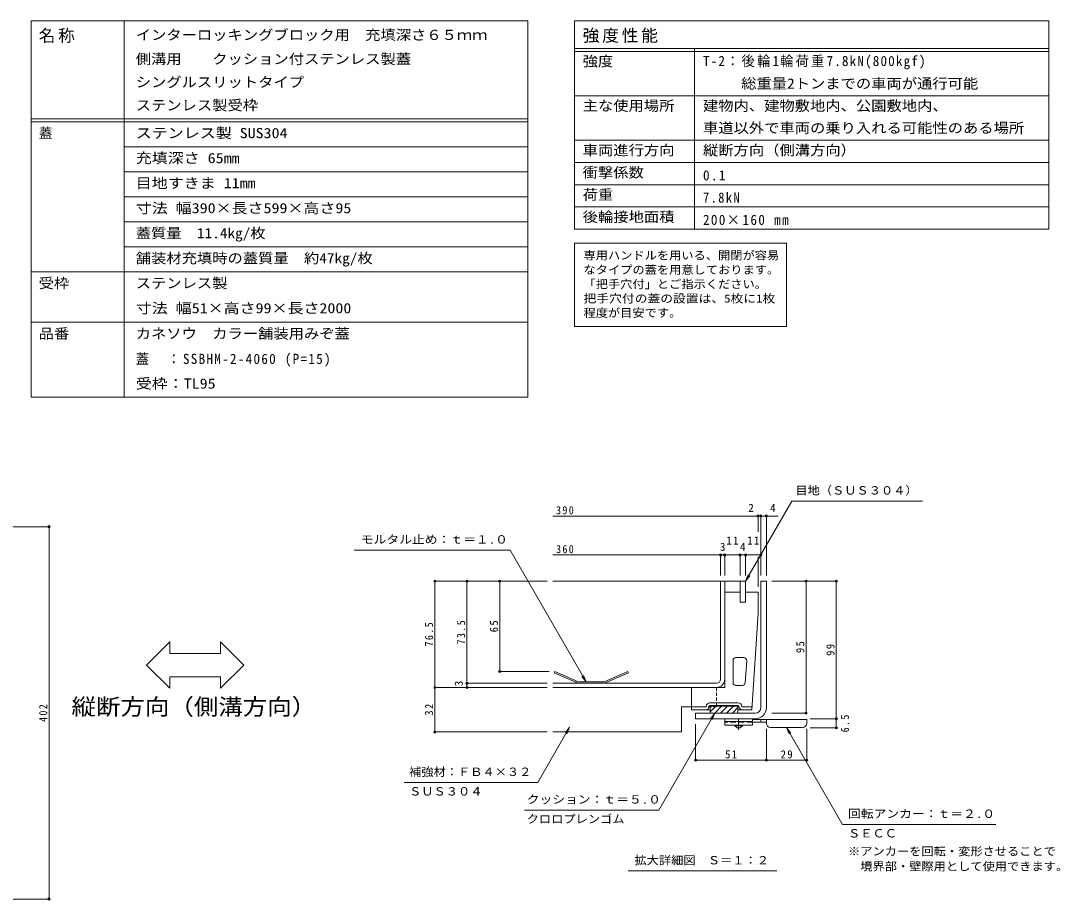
# Model space of a CAD drawing. Units: millimetres at full size, sheet at 1:3, with parts at other scales. Extents: x -1046 to 1175, y -824 to 816.
# Drawn here: x 53 to 1175, y -133 to 816 of the extents above; entities that cross this region are included whole.
import ezdxf
from ezdxf.enums import TextEntityAlignment as Align

# ---------------------------------------------------------------- set-up
doc = ezdxf.new("R2010")
doc.units = ezdxf.units.MM
doc.header["$LTSCALE"] = 3
doc.header["$PDMODE"] = 32
doc.header["$PDSIZE"] = 2.4
for name, pattern in [('CHAIN1', [8, 5, -1, 1, -1]), ('DASHED1', [1.8, 1.2, -0.6]), ('DASHED2', [3, 2, -1])]:
    doc.linetypes.add(name, pattern=pattern)
for name, color, linetype, lineweight in [('4-4', 7, 'Continuous', 9), ('4-5', 7, 'Continuous', 9), ('D-1', 2, 'Continuous', 9), ('D-2', 3, 'Continuous', 9), ('D-3', 4, 'Continuous', 9), ('D-4', 7, 'Continuous', 9), ('D-5', 7, 'Continuous', 9), ('D-9', 4, 'Continuous', 9), ('D-A', 6, 'Continuous', 9), ('F-F_F-Fﾚｲﾔ', 3, 'Continuous', 9)]:
    doc.layers.add(name, color=color, linetype=linetype, lineweight=lineweight)
doc.styles.add('ＭＳ ゴシック', font='')
doc.styles.get('ＭＳ ゴシック').set_extended_font_data('MS Gothic')

msp = doc.modelspace()

# ---------------------------------------------------------------- linework, layer by layer
at = {"layer": '4-4'}
for p, q in [((84.345, 270.253), (-65.396, 270.253)), ((83.445, 270.253), (83.445, -131.747)), ((84.345, -131.747), (-65.396, -131.747))]:
    msp.add_line(p, q, dxfattribs=at)
for p in [(83.445, 270.253), (83.445, -131.747)]:
    msp.add_point(p, dxfattribs=at)
at = {"layer": '4-5'}
for p, q in [((188.669, 120.841), (213.669, 145.841)), ((213.669, 133.341), (213.669, 145.841)), ((293.643, 120.841), (268.643, 145.841)), ((268.643, 133.341), (268.643, 145.841)), ((213.669, 133.341), (268.643, 133.341)), ((188.669, 120.841), (213.669, 95.841)), ((293.643, 120.841), (268.643, 95.841)), ((213.669, 95.841), (213.669, 108.341)), ((213.669, 108.341), (268.643, 108.341)), ((268.643, 95.841), (268.643, 108.341))]:
    msp.add_line(p, q, dxfattribs=at)
at = {"layer": 'D-1'}
for p, q in [((851.666, 211.423), (857.665, 211.423)), ((851.666, 74.923), (851.666, 211.423)), ((857.665, 74.923), (857.665, 211.423)), ((845.666, 68.923), (781.165, 68.923))]:
    msp.add_line(p, q, dxfattribs=at)
msp.add_lwpolyline([(845.665, 62.923), (781.165, 62.923), (781.165, 68.923)], dxfattribs=at)
for centre, radius in [((845.665, 74.923), 12), ((845.666, 74.923), 6)]:
    msp.add_arc(centre, radius, 270, 0, dxfattribs=at)
at = {"layer": 'D-2'}
for p, q in [((835.166, 211.423), (627.025, 211.423)), ((808.166, 105.673), (808.166, 211.423)), ((812.666, 199.423), (812.666, 211.423)), ((654.503, 101.173), (628.537, 112.549)), ((682.828, 101.173), (708.794, 112.549)), ((803.666, 101.173), (627.025, 101.173)), ((682.514, 102.673), (654.818, 102.673)), ((803.666, 96.673), (627.025, 96.673))]:
    msp.add_line(p, q, dxfattribs=at)
at = {"layer": 'D-2', "linetype": 'DASHED1'}
msp.add_line((812.666, 105.673), (812.666, 199.423), dxfattribs=at)
at = {"layer": 'D-2'}
for points in [[(654.818, 102.673), (629.139, 113.923), (628.537, 112.549)], [(682.514, 102.673), (708.192, 113.923), (708.794, 112.549)]]:
    msp.add_lwpolyline(points, dxfattribs=at)
for radius in [4.5, 9]:
    msp.add_arc((803.666, 105.673), radius, 270, 0, dxfattribs=at)
at = {"layer": 'D-3'}
for p, q in [((811.166, 211.423), (835.166, 211.423)), ((812.666, 96.673), (812.666, 199.423)), ((812.666, 199.423), (829.166, 199.423)), ((835.166, 199.423), (848.666, 199.423)), ((848.666, 176.923), (848.666, 199.423)), ((848.666, 176.923), (841.916, 72.673)), ((821.666, 101.923), (821.666, 125.923)), ((833.338, 128.923), (824.666, 128.923)), ((834.778, 101.729), (836.332, 125.729)), ((812.666, 96.673), (776.666, 96.673)), ((776.666, 72.673), (776.666, 96.673)), ((824.666, 98.923), (831.784, 98.923)), ((796.541, 80.173), (827.291, 80.173)), ((792.041, 75.673), (776.666, 75.673)), ((796.916, 72.673), (776.666, 72.673)), ((796.541, 77.173), (827.291, 77.173)), ((796.916, 77.173), (796.916, 68.923)), ((826.916, 77.023), (796.916, 77.023)), ((826.916, 76.873), (796.916, 76.873)), ((826.916, 76.723), (796.916, 76.723)), ((826.916, 76.573), (796.916, 76.573)), ((826.916, 76.423), (796.916, 76.423)), ((802.981, 76.423), (796.916, 70.358)), ((796.916, 68.923), (826.916, 68.923)), ((809.345, 76.423), (801.845, 68.923)), ((815.709, 76.423), (808.209, 68.923)), ((822.073, 76.423), (814.573, 68.923)), ((826.916, 74.902), (820.937, 68.923)), ((826.916, 77.173), (826.916, 68.923)), ((831.791, 72.673), (826.916, 72.673)), ((831.791, 75.673), (841.916, 75.673)), ((831.791, 72.673), (841.916, 72.673)), ((841.916, 72.673), (841.916, 75.673))]:
    msp.add_line(p, q, dxfattribs=at)
for centre, radius, start, end in [((824.666, 125.923), 3, 90, 180), ((833.338, 125.923), 3, 356.2954, 90), ((824.666, 101.923), 3, 180, 270), ((831.784, 101.923), 3, 270, 356.2954), ((796.541, 76.423), 3.75, 90, 180), ((827.291, 76.423), 3.75, 0, 90), ((792.041, 76.423), 3.75, 270, 0), ((792.041, 76.423), 0.75, 270, 0), ((796.541, 76.423), 0.75, 90, 180), ((827.291, 76.423), 0.75, 0, 90), ((831.791, 76.423), 3.75, 180, 270), ((831.791, 76.423), 0.75, 180, 270)]:
    msp.add_arc(centre, radius, start, end, dxfattribs=at)
at = {"layer": 'D-4'}
for p, q in [((848.666, 281.743), (627.025, 281.743)), ((848.666, 282.643), (848.666, 264.796)), ((851.666, 281.743), (848.666, 281.743)), ((851.666, 282.643), (851.666, 217.423)), ((870.457, 281.743), (851.666, 281.743)), ((857.665, 282.643), (857.665, 217.423)), ((808.166, 239.733), (627.025, 239.733)), ((808.166, 240.633), (808.166, 217.423)), ((812.666, 239.733), (808.166, 239.733)), ((812.666, 240.633), (812.666, 217.423)), ((829.166, 239.733), (812.666, 239.733)), ((829.166, 240.633), (829.166, 217.423)), ((835.166, 239.733), (829.166, 239.733)), ((835.166, 240.633), (835.166, 217.423)), ((851.666, 239.733), (835.166, 239.733)), ((848.666, 237.559), (848.666, 205.423)), ((498.942, 211.423), (621.025, 211.423)), ((499.842, 211.423), (499.842, 96.673)), ((534.418, 211.423), (534.418, 101.173)), ((569.85, 211.423), (569.85, 113.923)), ((933.959, 211.423), (863.665, 211.423)), ((900.479, 211.423), (900.479, 68.923)), ((933.059, 211.423), (933.059, 62.923)), ((568.95, 113.923), (623.139, 113.923)), ((533.518, 101.173), (621.025, 101.173)), ((534.418, 101.173), (534.418, 96.673)), ((498.942, 96.673), (621.025, 96.673)), ((499.842, 96.673), (499.842, 48.673)), ((901.379, 68.923), (863.665, 68.923)), ((781.165, 17.28), (781.165, 56.923)), ((933.959, 62.923), (904.822, 62.923)), ((933.059, 62.923), (933.059, 53.173)), ((498.942, 48.673), (621.025, 48.673)), ((857.665, 17.28), (857.665, 51.973)), ((901.165, 17.28), (901.165, 51.973)), ((933.959, 53.173), (904.822, 53.173)), ((857.665, 18.18), (781.165, 18.18)), ((901.165, 18.18), (857.665, 18.18))]:
    msp.add_line(p, q, dxfattribs=at)
for p in [(848.666, 281.743), (851.666, 281.743), (857.665, 281.743), (808.166, 239.733), (812.666, 239.733), (829.166, 239.733), (835.166, 239.733), (851.666, 239.733), (499.842, 211.423), (534.418, 211.423), (569.85, 211.423), (900.479, 211.423), (933.059, 211.423), (569.85, 113.923), (534.418, 101.173), (499.842, 96.673), (534.418, 96.673), (900.479, 68.923), (933.059, 62.923), (499.842, 48.673), (933.059, 53.173), (781.165, 18.18), (857.665, 18.18), (901.165, 18.18)]:
    msp.add_point(p, dxfattribs=at)
at = {"layer": 'D-5'}
for p, q in [((885.001, 297.74), (1026.233, 297.74)), ((581.088, 244.792), (412.571, 244.792)), ((835.166, 211.423), (839.731, 217.373)), ((663.141, 102.673), (660.271, 109.602)), ((801.845, 68.923), (797.279, 62.973)), ((610.777, -6.024), (645.285, 53.745)), ((645.285, 53.745), (640.719, 47.795)), ((645.285, 53.745), (642.415, 46.816)), ((879.415, 53.473), (883.981, 47.523)), ((610.777, -6.024), (466.68, -6.024)), ((741.371, -35.821), (596.735, -35.821)), ((939.89, -51.271), (1105.302, -51.271)), ((708.592, -101.224), (868.84, -101.224))]:
    msp.add_line(p, q, dxfattribs=at)
for points in [[(885.001, 297.74), (835.166, 211.423), (838.036, 218.352)], [(581.088, 244.792), (663.141, 102.673), (658.575, 108.623)], [(741.371, -35.821), (801.845, 68.923), (798.975, 61.994)], [(939.89, -51.271), (879.415, 53.473), (882.286, 46.544)]]:
    msp.add_lwpolyline(points, dxfattribs=at)
at = {"layer": 'D-9', "color": 5, "linetype": 'DASHED1', "lineweight": 5}
for p, q in [((803.666, 96.673), (803.666, 75.673)), ((803.666, 75.673), (776.666, 75.673))]:
    msp.add_line(p, q, dxfattribs=at)
at = {"layer": 'D-9', "color": 5, "lineweight": 5}
for p, q in [((776.666, 75.673), (766.166, 75.673)), ((766.166, 75.673), (766.166, 48.673)), ((627.025, 48.673), (766.166, 48.673))]:
    msp.add_line(p, q, dxfattribs=at)
at = {"layer": 'D-9', "color": 3}
for p, q in [((812.665, 62.923), (812.665, 56.173)), ((842.666, 62.923), (812.665, 62.923)), ((842.666, 59.923), (812.665, 59.923)), ((842.666, 56.173), (812.665, 56.173)), ((842.666, 62.923), (842.666, 56.173))]:
    msp.add_line(p, q, dxfattribs=at)
at = {"layer": 'D-9', "color": 3, "linetype": 'DASHED2'}
msp.add_line((842.666, 59.173), (812.665, 59.173), dxfattribs=at)
at = {"layer": 'D-9', "color": 2}
for p, q in [((823.54, 55.423), (823.54, 56.173)), ((831.79, 55.423), (831.79, 56.173)), ((823.54, 55.423), (826.165, 53.173)), ((823.54, 55.423), (831.79, 55.423)), ((826.165, 53.173), (829.165, 53.173)), ((829.165, 53.173), (831.79, 55.423))]:
    msp.add_line(p, q, dxfattribs=at)
at = {"layer": 'D-9', "linetype": 'CHAIN1'}
msp.add_line((827.665, 50.851), (827.665, 62.923), dxfattribs=at)
at = {"layer": 'D-9'}
for p, q in [((901.165, 62.173), (842.666, 62.173)), ((857.673, 59.173), (842.666, 59.173)), ((851.665, 59.173), (851.665, 62.173)), ((857.665, 57.973), (857.665, 62.173)), ((901.165, 57.973), (901.165, 62.173)), ((862.165, 53.473), (896.665, 53.473))]:
    msp.add_line(p, q, dxfattribs=at)
for centre, start, end in [((862.165, 57.973), 180, 270), ((896.665, 57.973), 270, 0)]:
    msp.add_arc(centre, 4.5, start, end, dxfattribs=at)
at = {"layer": 'D-A'}
for p, q in [((829.166, 211.423), (835.166, 211.423)), ((829.166, 188.923), (829.166, 211.423)), ((835.166, 211.423), (835.166, 188.923)), ((835.166, 188.923), (829.166, 188.923))]:
    msp.add_line(p, q, dxfattribs=at)
at = {"layer": 'F-F_F-Fﾚｲﾔ', "color": 7}
for p, q in [((64.268, 816.339), (600.338, 816.339)), ((64.268, 816.339), (64.268, 409.958)), ((164.641, 816.339), (164.641, 409.958)), ((600.338, 816.339), (600.338, 409.958)), ((650.36, 816.339), (650.36, 591.339)), ((650.36, 816.339), (1162.446, 816.339)), ((1162.446, 816.339), (1162.446, 591.339)), ((650.36, 786.339), (1162.446, 786.339)), ((780.182, 786.339), (780.182, 591.339)), ((650.36, 783.339), (1162.446, 783.339)), ((650.36, 735.339), (1162.446, 735.339)), ((64.268, 710.344), (600.338, 710.344)), ((64.268, 707.344), (600.338, 707.344)), ((650.36, 687.339), (1162.446, 687.339)), ((164.641, 680.344), (600.338, 680.344)), ((650.36, 663.339), (1162.446, 663.339)), ((164.641, 653.344), (600.338, 653.344)), ((650.36, 639.339), (1162.446, 639.339)), ((164.641, 626.344), (600.338, 626.344)), ((650.36, 615.339), (1162.446, 615.339)), ((164.641, 599.344), (600.338, 599.344)), ((650.36, 591.339), (1162.446, 591.339)), ((164.641, 572.344), (600.338, 572.344)), ((650.36, 576.339), (650.36, 486.339)), ((64.268, 545.344), (600.338, 545.344)), ((64.268, 490.958), (600.338, 490.958)), ((64.268, 409.958), (600.338, 409.958))]:
    msp.add_line(p, q, dxfattribs=at)
msp.add_lwpolyline([(650.36, 576.339), (879.294, 576.339), (879.294, 486.339), (650.36, 486.339)], dxfattribs=at)

# ---------------------------------------------------------------- texts
at = {"layer": '4-4', "color": 2, "insert": (81.645, 59.503), "char_height": 8.798, "attachment_point": 7, "rotation": 90, "style": 'ＭＳ ゴシック'}
msp.add_mtext('\\T1.27;\\W0.9;402', dxfattribs=at)
at = {"layer": '4-5', "color": 6, "style": 'ＭＳ ゴシック', "width": 1.1}
msp.add_text('縦断方向（側溝方向）', height=17.6, dxfattribs=at).set_placement((107.656, 61.802), align=Align.BOTTOM_LEFT)
at = {"layer": 'D-4', "color": 2, "style": 'ＭＳ ゴシック'}
for s, p in [('2', (838.055, 283.543)), ('4', (861.655, 283.543)), ('3', (807.416, 241.533)), ('4', (829.166, 241.533))]:
    msp.add_text(s, height=8.798, dxfattribs=at).set_placement(p, align=Align.BOTTOM_LEFT)
msp.add_text('3', height=8.798, rotation=90, dxfattribs=at).set_placement((532.618, 98.033), align=Align.BOTTOM_LEFT)
at = {"layer": 'D-4', "color": 2, "char_height": 8.798, "attachment_point": 7, "style": 'ＭＳ ゴシック'}
for s, insert in [('\\T1.27;\\W0.9;390', (630.643, 283.543)), ('\\T1.27;\\W0.95;11', (814.541, 250.996)), ('\\T1.27;\\W0.95;11', (837.041, 250.996)), ('\\T1.27;\\W0.9;360', (630.643, 241.533)), ('\\T1.27;\\W0.95;51', (813.04, 19.98)), ('\\T1.27;\\W0.95;29', (873.04, 19.98))]:
    msp.add_mtext(s, dxfattribs=dict(at, insert=insert))
at = {"layer": 'D-4', "color": 2, "char_height": 8.798, "attachment_point": 7, "rotation": 90, "style": 'ＭＳ ゴシック'}
for s, insert in [('\\T1.28;\\W0.9;73.5', (532.618, 143.173)), ('\\T1.27;\\W0.95;65', (568.05, 156.298)), ('\\T1.28;\\W0.9;76.5', (498.042, 140.923)), ('\\T1.27;\\W0.95;95', (898.679, 133.798)), ('\\T1.27;\\W0.95;99', (931.259, 130.798)), ('\\T1.27;\\W0.95;32', (498.042, 66.298)), ('\\T1.27;\\W0.9;6.5', (946.859, 48.298))]:
    msp.add_mtext(s, dxfattribs=dict(at, insert=insert))
at = {"layer": 'D-5', "color": 2, "style": 'ＭＳ ゴシック'}
for s, width, p in [('目地（ＳＵＳ３０４）', 1.1, (888.867, 302.301)), ('モルタル止め：ｔ＝１.０', 1.15, (419.955, 249.354)), ('補強材：ＦＢ４×３２', 1.1, (471.978, -1.463)), ('ＳＵＳ３０４', 1.1, (471.978, -22.586)), ('クッション：ｔ＝５.０', 1.15, (598.928, -31.26)), ('クロロプレンゴム', 1.1, (598.928, -52.383)), ('回転アンカー：ｔ＝２.０', 1.15, (945.721, -46.71)), ('ＳＥＣＣ', 1.1, (945.721, -67.833)), ('※アンカーを回転・変形させることで', 1.1, (945.721, -87.248)), ('拡大詳細図\u3000Ｓ＝１：２', 1.1, (715.216, -96.913)), ('\u3000境界部・壁際用として使用できます。', 1.1, (945.721, -103.516))]:
    msp.add_text(s, height=8.798, dxfattribs=dict(at, width=width)).set_placement(p, align=Align.BOTTOM_LEFT)
at = {"layer": 'F-F_F-Fﾚｲﾔ', "style": 'ＭＳ ゴシック'}
for s, width, p in [('インターロッキングブロック用\u3000充填深さ６５ｍｍ', 1.1, (177.041, 792.338)), ('側溝用\u3000\u3000クッション付ステンレス製蓋\u3000', 1.1, (177.041, 766.333)), ('強度', 1.1, (659.36, 763.839)), ('シングルスリットタイプ', 1.1, (177.041, 741.339)), ('\u3000\u3000 総重量2トンまでの車両が通行可能', 1.1, (789.182, 739.839)), ('ステンレス製受枠', 1.1, (177.041, 716.344)), ('主な使用場所', 1.1, (659.36, 715.839)), ('建物内、建物敷地内、公園敷地内、', 1.1, (789.182, 715.839)), ('車道以外で車両の乗り入れる可能性のある場所', 1.1, (789.182, 691.839)), ('ステンレス製 SUS304', 1.15, (177.041, 686.344)), ('充填深さ 65mm', 1.15, (177.041, 659.344)), ('車両進行方向', 1.1, (659.36, 667.839)), ('縦断方向（側溝方向）', 1.1, (789.182, 667.839)), ('衝撃係数', 1.1, (659.36, 643.839)), ('目地すきま 11mm', 1.15, (177.041, 632.344)), ('荷重', 1.1, (659.36, 619.839)), ('寸法 幅390×長さ599×高さ95', 1.15, (177.041, 605.344)), ('後輪接地面積', 1.1, (659.36, 595.839)), ('蓋質量\u300011.4kg/枚', 1.1, (177.041, 578.344)), ('舗装材充填時の蓋質量\u3000約47kg/枚', 1.1, (177.041, 551.339)), ('受枠', 1.1, (72.253, 524.344)), ('ステンレス製', 1.1, (177.041, 524.344)), ('寸法 幅51×高さ99×長さ2000', 1.15, (177.041, 497.344)), ('品番', 1.1, (72.253, 469.958)), ('カネソウ\u3000カラー舗装用みぞ蓋', 1.1, (177.041, 469.958)), ('受枠：TL95', 1.15, (177.041, 415.958))]:
    msp.add_text(s, height=11, dxfattribs=dict(at, width=width)).set_placement(p, align=Align.BOTTOM_LEFT)
msp.add_text('蓋', height=11, dxfattribs=at).set_placement((72.253, 686.344), align=Align.BOTTOM_LEFT)
at = {"layer": 'F-F_F-Fﾚｲﾔ', "color": 2, "style": 'ＭＳ ゴシック'}
for s, width, p in [('専用ハンドルを用いる、開閉が容易', 1.1, (660.253, 555.981)), ('なタイプの蓋を用意しております。', 1.1, (660.253, 540.475)), ('「把手穴付」とご指示ください。', 1.1, (660.253, 524.969)), ('把手穴付の蓋の設置は、5枚に1枚', 1.15, (660.253, 509.463)), ('程度が目安です。', 1.1, (660.253, 493.957))]:
    msp.add_text(s, height=8.798, dxfattribs=dict(at, width=width)).set_placement(p, align=Align.BOTTOM_LEFT)
at = {"layer": 'F-F_F-Fﾚｲﾔ', "attachment_point": 7, "style": 'ＭＳ ゴシック'}
for s, insert, char_height in [('\\T1.17;名称', (72.253, 792.338), 13.2), ('\\T1.17;強度性能', (659.36, 792.339), 13.2), ('\\T1.17;\\W0.95;T-2：後輪1輪荷重7.8kN(800kgf)', (789.182, 763.839), 11), ('\\T1.21;\\W0.95;0.1', (789.182, 643.839), 11), ('\\T1.22;\\W0.9;7.8kN', (789.182, 619.839), 11), ('\\T1.2;\\W0.95;200×160\\~mm', (789.182, 595.839), 11), ('\\T1.19;\\W0.95;蓋\u3000：SSBHM-2-4060\\~(P=15)', (177.041, 442.958), 11)]:
    msp.add_mtext(s, dxfattribs=dict(at, insert=insert, char_height=char_height))

doc.saveas('drawing.dxf')
